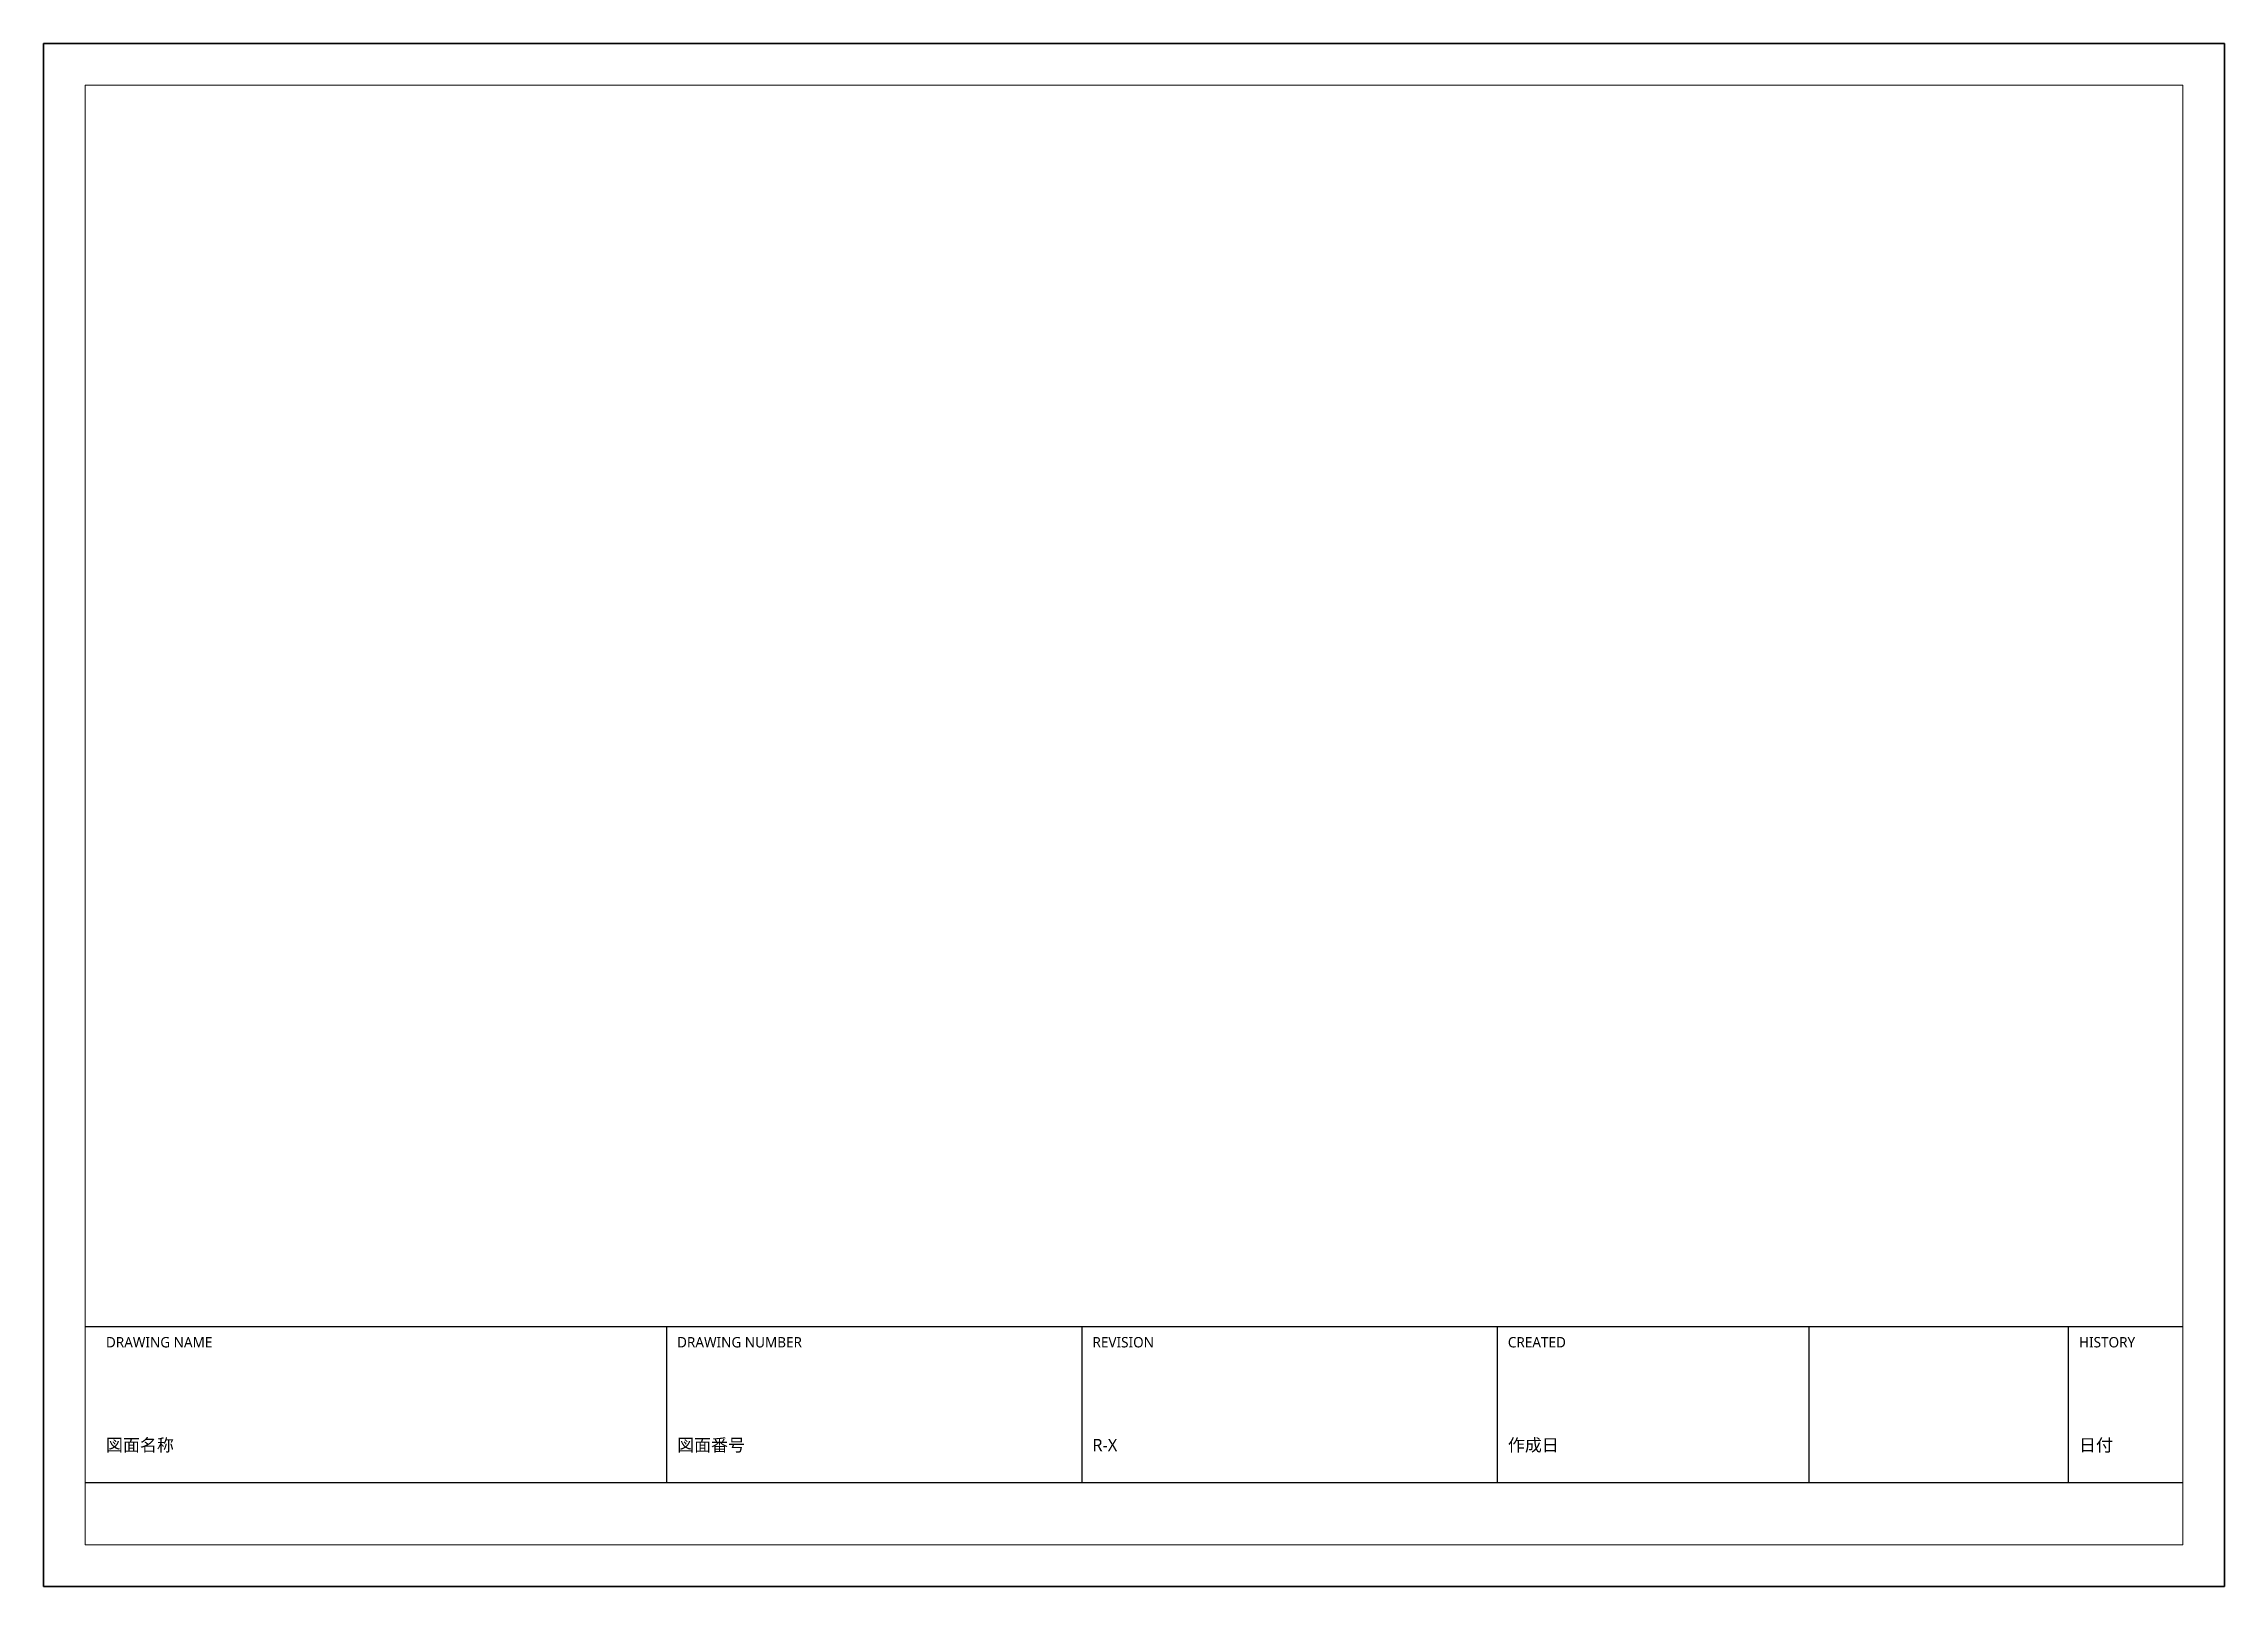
# Model space of a CAD drawing. Header units: millimetres. Extents: x 0 to 63000, y 0 to 44550.
import ezdxf

# ---------------------------------------------------------------- set-up
doc = ezdxf.new("R2010")
doc.units = ezdxf.units.MM
doc.layers.add('FRAME', color=7, linetype='Continuous')
doc.layers.add('FRAME_TEXT', color=7, linetype='Continuous')
doc.styles.add('MDG_CJK', font='NotoSansSC-VF.ttf')

msp = doc.modelspace()

# ---------------------------------------------------------------- linework, layer by layer
at = {"layer": 'FRAME'}
for p, q in [((1200, 7500), (61800, 7500)), ((18000, 3000), (18000, 7500)), ((30000, 3000), (30000, 7500)), ((42000, 3000), (42000, 7500)), ((51000, 3000), (51000, 7500)), ((58500, 3000), (58500, 7500)), ((1200, 3000), (61800, 3000))]:
    msp.add_line(p, q, dxfattribs=at)
at = {"layer": 'FRAME', "lineweight": 35}
msp.add_lwpolyline([(0, 0), (63000, 0), (63000, 44550), (0, 44550)], close=True, dxfattribs=at)
at = {"layer": 'FRAME', "lineweight": 18}
msp.add_lwpolyline([(1200, 1200), (61800, 1200), (61800, 43350), (1200, 43350)], close=True, dxfattribs=at)

# ---------------------------------------------------------------- texts
at = {"layer": 'FRAME_TEXT', "style": 'MDG_CJK'}
for s, height, p in [('DRAWING NAME', 300, (1800, 6900)), ('DRAWING NUMBER', 300, (18300, 6900)), ('REVISION', 300, (30300, 6900)), ('CREATED', 300, (42300, 6900)), ('HISTORY', 300, (58800, 6900)), ('図面名称', 360, (1800, 3900)), ('図面番号', 360, (18300, 3900)), ('R-X', 360, (30300, 3900)), ('作成日', 360, (42300, 3900)), ('日付', 360, (58800, 3900))]:
    msp.add_text(s, height=height, dxfattribs=at).set_placement(p)

doc.saveas('drawing.dxf')
